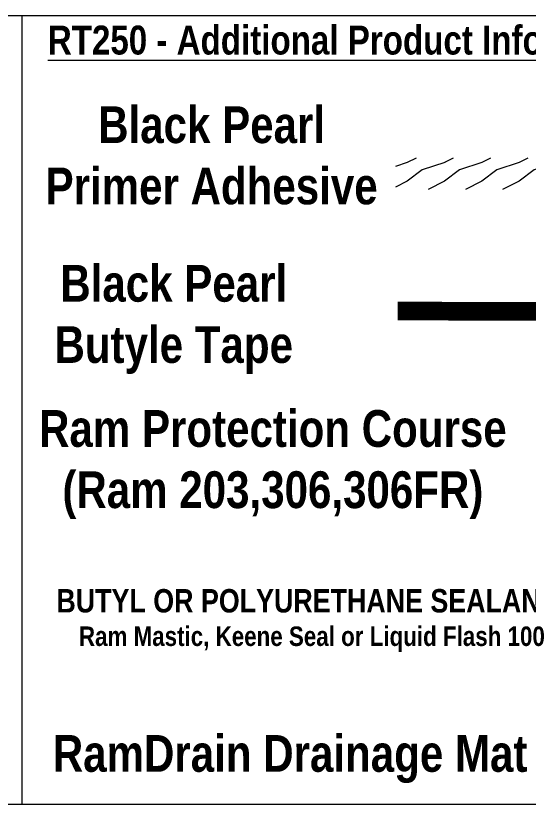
# Model space of a CAD drawing. Header units: inches. Extents: x -441 to 7, y -96 to 2.
# Drawn here: x 4.251 to 5.624, y 0 to 2.113 of the extents above; entities that cross this region are included whole.
import ezdxf

# ---------------------------------------------------------------- set-up
doc = ezdxf.new("R2010")
doc.units = ezdxf.units.IN
doc.header["$MEASUREMENT"] = 0
for name, color, linetype, lineweight in [('BP Primer', 2, 'Continuous', 0), ('Text', 20, 'Continuous', 0), ('Vector Picture Geometry', 6, 'Continuous', 0)]:
    doc.layers.add(name, color=color, linetype=linetype, lineweight=lineweight)
doc.styles.add('GENERATED_STYLE_1', font='ARIALN.TTF')
doc.styles.add('GENERATED_STYLE_6', font='ARIALNB.TTF')

msp = doc.modelspace()

# ---------------------------------------------------------------- hatches: boundary and pattern name
at = {"layer": 'BP Primer'}
h = msp.add_hatch(dxfattribs=at)
h.set_pattern_fill('WOOD6', color=6, scale=0.1, pattern_type=2)
h.set_pattern_definition([(216.8699, (0.04, 0.1), (0.29999999, 0.20000001), [0.05, -0.45]), (206.5651, (0.1, 0.07), (-0.0999999, -0.10000013), [0.1118034, -0.1118034]), (198.4349, (0.1, 0.02), (-0.20000004, -0.09999984), [0.0632456, -0.2529822])])
h.paths.add_polyline_path([(5.26851, 1.64821), (5.26851, 1.73202), (5.97854, 1.73123), (5.97854, 1.64742)])

# ---------------------------------------------------------------- linework, layer by layer
at = {"layer": 'Vector Picture Geometry', "color": 7, "linetype": 'Continuous', "flags": 128}
msp.add_lwpolyline([(0, 0), (6.85696, 0), (6.85696, 2.11341), (0, 2.11341)], close=True, dxfattribs=at)
at = {"layer": 'Vector Picture Geometry', "color": 7}
msp.add_lwpolyline([(4.26761, 2.11341), (4.26761, 0)], dxfattribs=at)
at = {"layer": 'Vector Picture Geometry', "color": 42, "const_width": 0.05}
msp.add_lwpolyline([(5.97826, 1.32044), (5.27428, 1.32188)], dxfattribs=at)

# ---------------------------------------------------------------- texts
at = {"layer": 'Text', "attachment_point": 1}
for s, insert, char_height, style in [('\\A1;\\pxql,t4.57143,8.57141;{\\LRT250 - Additional Product Information and Components}', (4.3371, 2.08703), 0.0774706, 'GENERATED_STYLE_6'), ('\\A1;\\pxql,t10.03882,18.82275;{\\fArial Narrow|b1|i0|c0|p34;BUTYL OR POLYURETHANE SEALANT}', (4.36013, 0.57672), 0.0627485, 'GENERATED_STYLE_1'), ('\\A1;\\pxql,t12.04658,22.58731;{\\fArial Narrow|b1|i0|c0|p34;Ram Mastic, Keene Seal or Liquid Flash 100}', (4.42053, 0.47646), 0.05229043, 'GENERATED_STYLE_1'), ('\\pxi-3,l3,t3;{\\fArial Narrow|b1|i0|c0|p34;RamDrain Drainage Mat}', (4.35055, 0.18541), 0.0984252, 'GENERATED_STYLE_1')]:
    msp.add_mtext(s, dxfattribs=dict(at, insert=insert, char_height=char_height, style=style))
at = {"layer": 'Text', "char_height": 0.0984252, "attachment_point": 1, "style": 'GENERATED_STYLE_1'}
for s, insert, width in [('\\pxqc,t3;{\\fArial Narrow|b1|i0|c0|p34;Black Pearl Primer Adhesive }', (4.32256, 1.87061), 0.9068351), ('\\pxqc;{\\fArial Narrow|b1|i0|c0|p34;Black Pearl Butyle Tape}', (4.32168, 1.44548), 0.705696), ('\\pxqc,t3;{\\fArial Narrow|b1|i0|c0|p34;Ram Protection Course (Ram 203,306,306FR)}', (4.22218, 1.05638), 1.4359527)]:
    msp.add_mtext(s, dxfattribs=dict(at, insert=insert, width=width))

doc.saveas('drawing.dxf')
